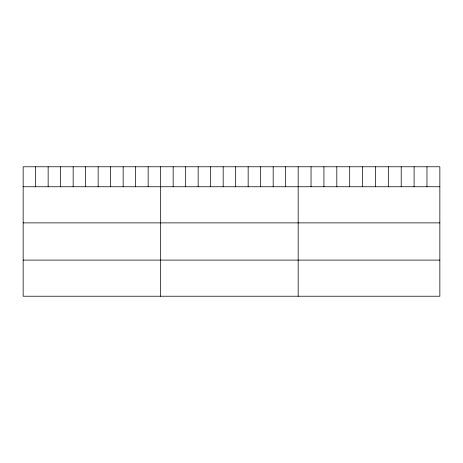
<?xml version="1.0" encoding="UTF-8"?>
<svg xmlns="http://www.w3.org/2000/svg" width="463" height="463" viewBox="0 0 463 463"><rect width="100%" height="100%" fill="white"/><g stroke="black" fill="none" stroke-linecap="round" stroke-linejoin="round"><path stroke-width="0.69" d="M439.85 186.745L439.85 296.227L23.15 296.227L23.15 166.773L439.85 166.773L439.85 186.745L23.15 186.745M23.15 222.877L439.85 222.877M23.15 260.096L439.85 260.096M426.973 166.773L426.973 186.745M414.09 166.773L414.09 186.745M401.213 166.773L401.213 186.745M388.33 166.773L388.33 186.745M375.452 166.773L375.452 186.745M362.57 166.773L362.57 186.745M349.692 166.773L349.692 186.745M336.809 166.773L336.809 186.745M323.932 166.773L323.932 186.745M311.049 166.773L311.049 186.745M298.172 166.773L298.172 296.227M285.671 166.773L285.671 186.745M273.17 166.773L273.17 186.745M260.669 166.773L260.669 186.745M248.168 166.773L248.168 186.745M235.667 166.773L235.667 186.745M223.166 166.773L223.166 186.745M210.665 166.773L210.665 186.745M198.164 166.773L198.164 186.745M185.663 166.773L185.663 186.745M173.162 166.773L173.162 186.745M160.661 166.773L160.661 296.227M148.16 166.773L148.16 186.745M135.659 166.773L135.659 186.745M123.158 166.773L123.158 186.745M110.657 166.773L110.657 186.745M98.156 166.773L98.156 186.745M85.655 166.773L85.655 186.745M73.154 166.773L73.154 186.745M60.653 166.773L60.653 186.745M48.152 166.773L48.152 186.745M35.651 166.773L35.651 186.745"/></g></svg>
